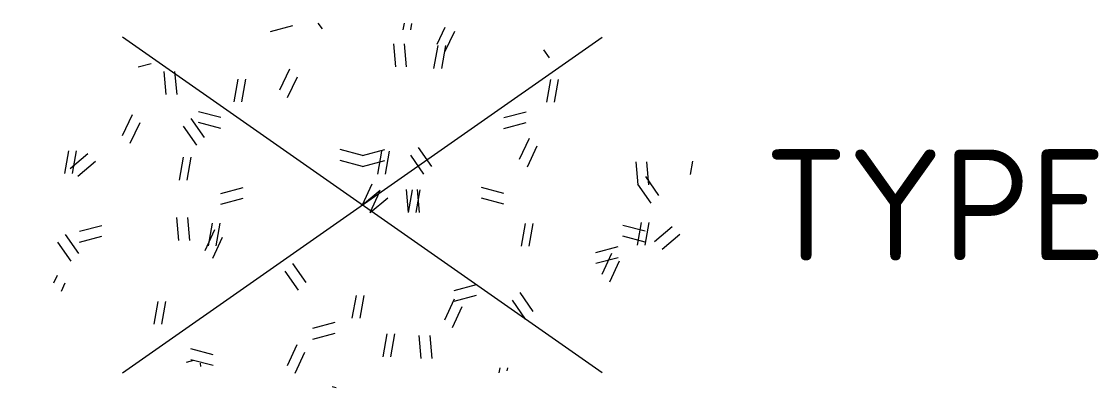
# Model space of a CAD drawing. Header units: metres. Extents: x -5.5 to 11.9, y -3 to 3.
import ezdxf
from ezdxf.enums import TextEntityAlignment as Align

# ---------------------------------------------------------------- set-up
doc = ezdxf.new("R2010")
doc.units = ezdxf.units.M
doc.layers.get('0').update_dxf_attribs({"lineweight": 25})
doc.styles.add('NLCS-ISO', font='NLCS-ISO.ttf')

msp = doc.modelspace()

# ---------------------------------------------------------------- hatches: boundary and pattern name
h = msp.add_hatch()
h.set_pattern_fill('AGR-GRAS_RUIGGRAS-SO', color=256, scale=0.025, style=0, pattern_type=2)
h.set_pattern_definition([(40, (0, 0), (-1.388, 3.4043), [0.375, -4]), (40, (0.125, -0.125), (-1.388, 3.4043), [0.375, -4]), (95, (0.75, -0.125), (-3.9318, 1.9146), [0.375, -2]), (95, (0.925, -0.125), (-3.9318, 1.9146), [0.375, -2]), (125, (1, 0.5), (-3.6866, 0.4705), [0.375, -2.5]), (125, (1.125, 0.625), (-3.6866, 0.4705), [0.375, -2.5]), (15, (0, 0.625), (0.8018, 2.803), [0.375, -2]), (15, (0, 0.8), (0.8018, 2.803), [0.375, -2]), (165, (0, 0.625), (-2.4195, -3.234), [0.375, -2]), (165, (0, 0.8), (-2.4195, -3.234), [0.375, -2]), (65, (0, 0), (-1.3372, 1.86483), [0.375, -2.5]), (65, (0.125, -0.125), (-1.3372, 1.86483), [0.375, -2.5]), (80, (0.75, -0.125), (-3.3023, 2.867), [0.375, -2]), (80, (0.875, -0.125), (-3.3023, 2.867), [0.375, -2]), (80, (0.25, 0.5), (-2.3318, 1.1727), [0.375, -2]), (80, (0.375, 0.5), (-2.3318, 1.1727), [0.375, -2])])
edge = h.paths.add_edge_path()
edge.add_ellipse((0, 0), major_axis=(-5.525, 0), ratio=0.538462, start_angle=0, end_angle=360, ccw=False)

# ---------------------------------------------------------------- linework, layer by layer
for p, q in [((-3.891, -2.724), (3.891, 2.724)), ((3.891, -2.724), (-3.891, 2.724))]:
    msp.add_line(p, q)

# ---------------------------------------------------------------- texts
at = {"style": 'NLCS-ISO'}
msp.add_attdef('TYPE', text='', height=1.8, dxfattribs=at).set_placement((6.525, 0), align=Align.MIDDLE_LEFT)

doc.saveas('drawing.dxf')
